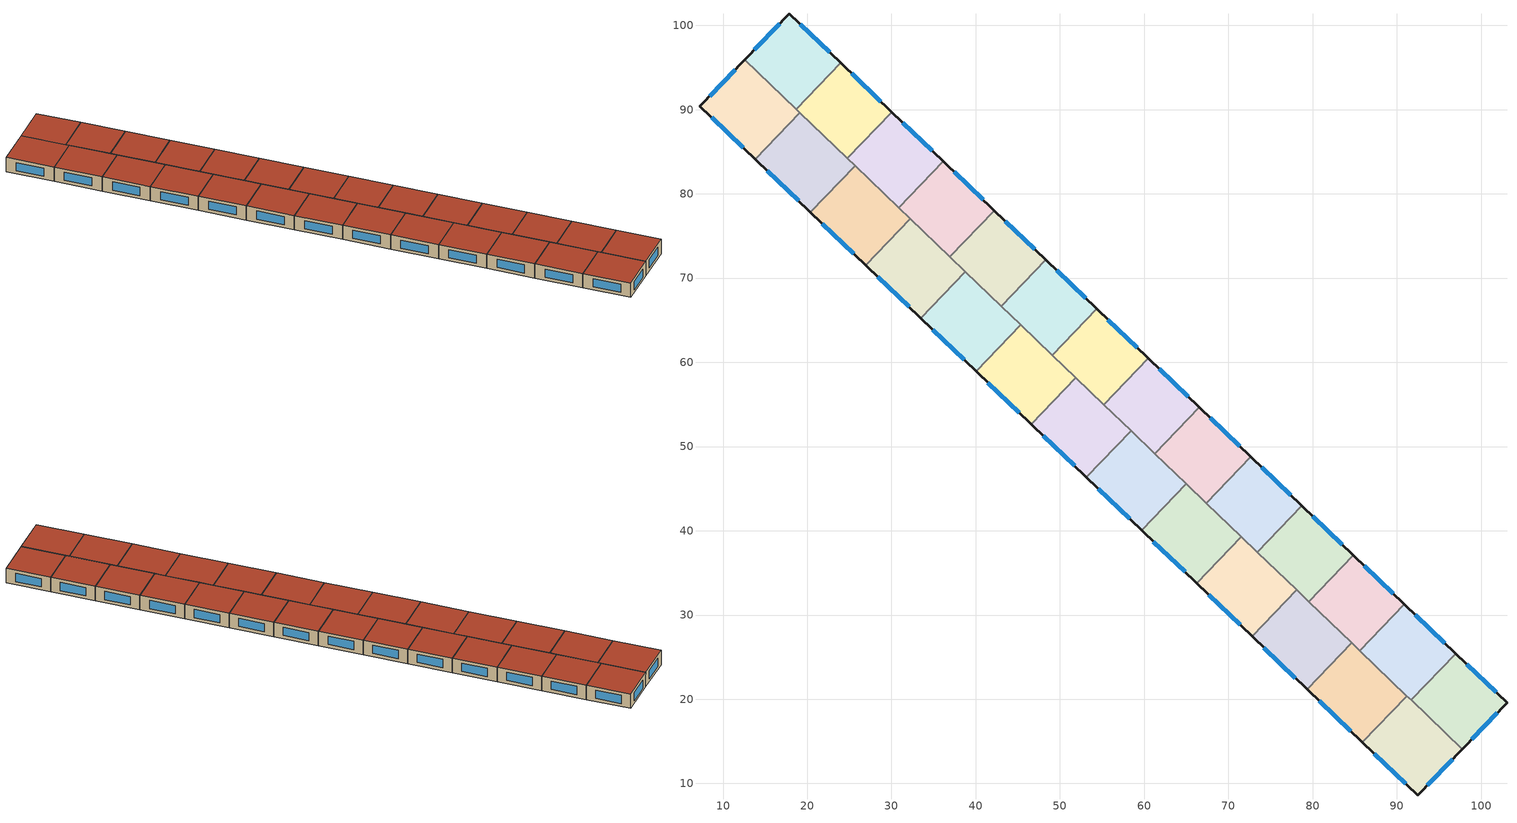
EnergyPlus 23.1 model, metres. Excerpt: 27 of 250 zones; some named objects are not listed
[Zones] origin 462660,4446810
e4accb06e1b1d267_F8_dwelling_0
 floor to e4accb06e1b1d267_F7_dwelling_0 (EU_floor_Construction): 103.08,19.57 97.77,14.08 91.69,19.91 96.98,25.42 z24
 wall outside (EU_wall_Construction): 97.77,14.08 103.08,19.57 96.98,25.42 z24:27
 wall to e4accb06e1b1d267_F8_dwelling_1 (EU_wall_Construction): 96.98,25.42 91.69,19.91 z24:27
 wall to e4accb06e1b1d267_F8_dwelling_14 (EU_wall_Construction): 91.69,19.91 97.77,14.08 z24:27
 window (EU_Window_Construction): 98.9,15.25 101.94,18.39 / 101.77,20.82 98.29,24.17 z24.64:26.36
 roof outside (EU_roof_Construction): 97.77,14.08 103.08,19.57 96.98,25.42 91.69,19.91 z27
e4accb06e1b1d267_F8_dwelling_1
 floor to e4accb06e1b1d267_F7_dwelling_1 (EU_floor_Construction): 96.98,25.42 91.69,19.91 85.61,25.76 90.9,31.26 z24
 wall outside (EU_wall_Construction): 96.98,25.42 90.9,31.26 z24:27
 wall to e4accb06e1b1d267_F8_dwelling_2 (EU_wall_Construction): 90.9,31.26 85.61,25.76 z24:27
 wall to e4accb06e1b1d267_F8_dwelling_15 (EU_wall_Construction): 85.61,25.76 91.2,20.38 z24:27
 wall to e4accb06e1b1d267_F8_dwelling_14 (EU_wall_Construction): 91.2,20.38 91.69,19.91 z24:27
 window (EU_Window_Construction): 95.68,26.67 92.2,30.01 z24.64:26.36
 roof outside (EU_roof_Construction): 91.69,19.91 96.98,25.42 90.9,31.26 85.61,25.76 z27
e4accb06e1b1d267_F8_dwelling_10
 floor to e4accb06e1b1d267_F7_dwelling_10 (EU_floor_Construction): 42.22,78.02 36.93,72.52 30.84,78.36 36.13,83.87 z24
 wall outside (EU_wall_Construction): 42.22,78.02 36.13,83.87 z24:27
 wall to e4accb06e1b1d267_F8_dwelling_9 (EU_wall_Construction): 36.93,72.52 42.22,78.02 z24:27
 wall to e4accb06e1b1d267_F8_dwelling_11 (EU_wall_Construction): 36.13,83.87 30.84,78.36 z24:27
 wall to e4accb06e1b1d267_F8_dwelling_23 (EU_wall_Construction): 32.23,77.03 36.93,72.52 z24:27
 wall to e4accb06e1b1d267_F8_dwelling_24 (EU_wall_Construction): 30.84,78.36 32.23,77.03 z24:27
 window (EU_Window_Construction): 40.91,79.27 37.44,82.62 z24.64:26.36
 roof outside (EU_roof_Construction): 36.93,72.52 42.22,78.02 36.13,83.87 30.84,78.36 z27
e4accb06e1b1d267_F8_dwelling_11
 floor to e4accb06e1b1d267_F7_dwelling_11 (EU_floor_Construction): 36.13,83.87 30.84,78.36 24.76,84.21 30.05,89.71 z24
 wall outside (EU_wall_Construction): 36.13,83.87 30.05,89.71 z24:27
 wall to e4accb06e1b1d267_F8_dwelling_12 (EU_wall_Construction): 30.05,89.71 24.76,84.21 z24:27
 wall to e4accb06e1b1d267_F8_dwelling_24 (EU_wall_Construction): 25.67,83.33 30.84,78.36 z24:27
 wall to e4accb06e1b1d267_F8_dwelling_25 (EU_wall_Construction): 24.76,84.2 25.67,83.33 z24:27
 window (EU_Window_Construction): 34.83,85.12 31.35,88.46 z24.64:26.36
 roof outside (EU_roof_Construction): 30.84,78.36 36.13,83.87 30.05,89.71 24.76,84.21 z27
e4accb06e1b1d267_F8_dwelling_12
 floor to e4accb06e1b1d267_F7_dwelling_12 (EU_floor_Construction): 30.05,89.71 24.76,84.21 18.67,90.05 23.96,95.56 z24
 wall outside (EU_wall_Construction): 30.05,89.71 23.96,95.56 z24:27
 wall to e4accb06e1b1d267_F8_dwelling_13 (EU_wall_Construction): 23.96,95.56 18.67,90.05 z24:27
 wall to e4accb06e1b1d267_F8_dwelling_25 (EU_wall_Construction): 19.12,89.62 24.76,84.21 z24:27
 wall to e4accb06e1b1d267_F8_dwelling_26 (EU_wall_Construction): 18.67,90.05 19.12,89.62 z24:27
 window (EU_Window_Construction): 28.74,90.96 25.27,94.3 z24.64:26.36
 roof outside (EU_roof_Construction): 24.76,84.21 30.05,89.71 23.96,95.56 18.67,90.05 z27
e4accb06e1b1d267_F8_dwelling_13
 floor to e4accb06e1b1d267_F7_dwelling_13 (EU_floor_Construction): 23.96,95.56 18.67,90.05 12.58,95.91 17.89,101.39 z24
 wall outside (EU_wall_Construction): 23.96,95.56 17.89,101.39 12.58,95.91 z24:27
 wall to e4accb06e1b1d267_F8_dwelling_26 (EU_wall_Construction): 12.58,95.91 18.67,90.05 z24:27
 window (EU_Window_Construction): 16.75,100.22 13.72,97.08 / 22.66,96.81 19.19,100.14 z24.64:26.36
 roof outside (EU_roof_Construction): 18.67,90.05 23.96,95.56 17.89,101.39 12.58,95.91 z27
e4accb06e1b1d267_F8_dwelling_14
 floor to e4accb06e1b1d267_F7_dwelling_14 (EU_floor_Construction): 97.77,14.08 92.46,8.6 85.91,14.88 91.2,20.38 z24
 wall outside (EU_wall_Construction): 85.91,14.88 92.46,8.6 97.77,14.08 z24:27
 wall to e4accb06e1b1d267_F8_dwelling_15 (EU_wall_Construction): 91.2,20.38 85.91,14.88 z24:27
 window (EU_Window_Construction): 93.59,9.77 96.63,12.91 / 87.31,13.53 91.05,9.94 z24.64:26.36
 roof outside (EU_roof_Construction): 92.46,8.6 97.77,14.08 91.2,20.38 85.91,14.88 z27
e4accb06e1b1d267_F8_dwelling_15
 floor to e4accb06e1b1d267_F7_dwelling_15 (EU_floor_Construction): 91.2,20.38 85.91,14.88 79.36,21.17 84.65,26.68 z24
 wall outside (EU_wall_Construction): 79.36,21.17 85.91,14.88 z24:27
 wall to e4accb06e1b1d267_F8_dwelling_16 (EU_wall_Construction): 84.65,26.68 79.36,21.17 z24:27
 wall to e4accb06e1b1d267_F8_dwelling_2 (EU_wall_Construction): 85.61,25.76 84.65,26.68 z24:27
 window (EU_Window_Construction): 80.76,19.83 84.51,16.23 z24.64:26.36
 roof outside (EU_roof_Construction): 85.91,14.88 91.2,20.38 84.65,26.68 79.36,21.17 z27
e4accb06e1b1d267_F8_dwelling_16
 floor to e4accb06e1b1d267_F7_dwelling_16 (EU_floor_Construction): 84.65,26.68 79.36,21.17 72.81,27.47 78.1,32.97 z24
 wall outside (EU_wall_Construction): 72.81,27.47 79.36,21.17 z24:27
 wall to e4accb06e1b1d267_F8_dwelling_17 (EU_wall_Construction): 78.1,32.97 72.81,27.47 z24:27
 wall to e4accb06e1b1d267_F8_dwelling_2 (EU_wall_Construction): 84.65,26.68 79.52,31.6 z24:27
 wall to e4accb06e1b1d267_F8_dwelling_3 (EU_wall_Construction): 79.52,31.6 78.1,32.97 z24:27
 window (EU_Window_Construction): 74.21,26.12 77.96,22.52 z24.64:26.36
 roof outside (EU_roof_Construction): 79.36,21.17 84.65,26.68 78.1,32.97 72.81,27.47 z27
e4accb06e1b1d267_F8_dwelling_17
 floor to e4accb06e1b1d267_F7_dwelling_17 (EU_floor_Construction): 78.1,32.97 72.81,27.47 66.26,33.76 71.54,39.27 z24
 wall outside (EU_wall_Construction): 66.26,33.76 72.81,27.47 z24:27
 wall to e4accb06e1b1d267_F8_dwelling_18 (EU_wall_Construction): 71.54,39.27 66.26,33.76 z24:27
 wall to e4accb06e1b1d267_F8_dwelling_3 (EU_wall_Construction): 78.1,32.97 73.44,37.45 z24:27
 wall to e4accb06e1b1d267_F8_dwelling_4 (EU_wall_Construction): 73.44,37.45 71.54,39.27 z24:27
 window (EU_Window_Construction): 67.66,32.41 71.4,28.82 z24.64:26.36
 roof outside (EU_roof_Construction): 72.81,27.47 78.1,32.97 71.54,39.27 66.26,33.76 z27
e4accb06e1b1d267_F8_dwelling_18
 floor to e4accb06e1b1d267_F7_dwelling_18 (EU_floor_Construction): 71.54,39.27 66.26,33.76 59.7,40.06 64.99,45.56 z24
 wall outside (EU_wall_Construction): 59.7,40.06 66.26,33.76 z24:27
 wall to e4accb06e1b1d267_F8_dwelling_19 (EU_wall_Construction): 64.99,45.56 59.7,40.06 z24:27
 wall to e4accb06e1b1d267_F8_dwelling_4 (EU_wall_Construction): 71.54,39.27 67.35,43.29 z24:27
 wall to e4accb06e1b1d267_F8_dwelling_5 (EU_wall_Construction): 67.35,43.29 64.99,45.56 z24:27
 window (EU_Window_Construction): 61.11,38.71 64.85,35.11 z24.64:26.36
 roof outside (EU_roof_Construction): 66.26,33.76 71.54,39.27 64.99,45.56 59.7,40.06 z27
e4accb06e1b1d267_F8_dwelling_19
 floor to e4accb06e1b1d267_F7_dwelling_19 (EU_floor_Construction): 64.99,45.56 59.7,40.06 53.15,46.35 58.44,51.86 z24
 wall outside (EU_wall_Construction): 53.15,46.35 59.7,40.06 z24:27
 wall to e4accb06e1b1d267_F8_dwelling_20 (EU_wall_Construction): 58.44,51.86 53.15,46.35 z24:27
 wall to e4accb06e1b1d267_F8_dwelling_5 (EU_wall_Construction): 64.99,45.56 61.27,49.14 z24:27
 wall to e4accb06e1b1d267_F8_dwelling_6 (EU_wall_Construction): 61.27,49.14 58.44,51.86 z24:27
 window (EU_Window_Construction): 54.55,45 58.3,41.41 z24.64:26.36
 roof outside (EU_roof_Construction): 59.7,40.06 64.99,45.56 58.44,51.86 53.15,46.35 z27
e4accb06e1b1d267_F8_dwelling_2
 floor to e4accb06e1b1d267_F7_dwelling_2 (EU_floor_Construction): 90.9,31.26 85.61,25.76 79.52,31.6 84.81,37.11 z24
 wall outside (EU_wall_Construction): 90.9,31.26 84.81,37.11 z24:27
 wall to e4accb06e1b1d267_F8_dwelling_3 (EU_wall_Construction): 84.81,37.11 79.52,31.6 z24:27
 window (EU_Window_Construction): 89.59,32.52 86.11,35.86 z24.64:26.36
 roof outside (EU_roof_Construction): 85.61,25.76 90.9,31.26 84.81,37.11 79.52,31.6 z27
e4accb06e1b1d267_F8_dwelling_20
 floor to e4accb06e1b1d267_F7_dwelling_20 (EU_floor_Construction): 58.44,51.86 53.15,46.35 46.6,52.64 51.88,58.15 z24
 wall outside (EU_wall_Construction): 46.6,52.64 53.15,46.35 z24:27
 wall to e4accb06e1b1d267_F8_dwelling_21 (EU_wall_Construction): 51.88,58.15 46.6,52.64 z24:27
 wall to e4accb06e1b1d267_F8_dwelling_7 (EU_wall_Construction): 55.18,54.98 51.88,58.15 z24:27
 wall to e4accb06e1b1d267_F8_dwelling_6 (EU_wall_Construction): 58.44,51.86 55.18,54.98 z24:27
 window (EU_Window_Construction): 48,51.3 51.75,47.7 z24.64:26.36
 roof outside (EU_roof_Construction): 53.15,46.35 58.44,51.86 51.88,58.15 46.6,52.64 z27
e4accb06e1b1d267_F8_dwelling_21
 floor to e4accb06e1b1d267_F7_dwelling_21 (EU_floor_Construction): 51.88,58.15 46.6,52.64 40.04,58.94 45.33,64.44 z24
 wall outside (EU_wall_Construction): 40.04,58.94 46.6,52.64 z24:27
 wall to e4accb06e1b1d267_F8_dwelling_22 (EU_wall_Construction): 45.33,64.44 40.04,58.94 z24:27
 wall to e4accb06e1b1d267_F8_dwelling_8 (EU_wall_Construction): 49.1,60.83 45.33,64.44 z24:27
 wall to e4accb06e1b1d267_F8_dwelling_7 (EU_wall_Construction): 51.88,58.15 49.1,60.83 z24:27
 window (EU_Window_Construction): 41.45,57.59 45.19,53.99 z24.64:26.36
 roof outside (EU_roof_Construction): 46.6,52.64 51.88,58.15 45.33,64.44 40.04,58.94 z27
e4accb06e1b1d267_F8_dwelling_22
 floor to e4accb06e1b1d267_F7_dwelling_22 (EU_floor_Construction): 45.33,64.44 40.04,58.94 33.49,65.23 38.78,70.74 z24
 wall outside (EU_wall_Construction): 33.49,65.23 40.04,58.94 z24:27
 wall to e4accb06e1b1d267_F8_dwelling_23 (EU_wall_Construction): 38.78,70.74 33.49,65.23 z24:27
 wall to e4accb06e1b1d267_F8_dwelling_9 (EU_wall_Construction): 43.01,66.67 38.78,70.74 z24:27
 wall to e4accb06e1b1d267_F8_dwelling_8 (EU_wall_Construction): 45.33,64.44 43.01,66.67 z24:27
 window (EU_Window_Construction): 34.89,63.88 38.64,60.29 z24.64:26.36
 roof outside (EU_roof_Construction): 40.04,58.94 45.33,64.44 38.78,70.74 33.49,65.23 z27
e4accb06e1b1d267_F8_dwelling_23
 floor to e4accb06e1b1d267_F7_dwelling_23 (EU_floor_Construction): 38.78,70.74 33.49,65.23 26.94,71.53 32.23,77.03 z24
 wall outside (EU_wall_Construction): 26.94,71.53 33.49,65.23 z24:27
 wall to e4accb06e1b1d267_F8_dwelling_24 (EU_wall_Construction): 32.23,77.03 26.94,71.53 z24:27
 wall to e4accb06e1b1d267_F8_dwelling_9 (EU_wall_Construction): 38.78,70.74 36.93,72.52 z24:27
 window (EU_Window_Construction): 28.34,70.18 32.09,66.58 z24.64:26.36
 roof outside (EU_roof_Construction): 33.49,65.23 38.78,70.74 32.23,77.03 26.94,71.53 z27
e4accb06e1b1d267_F8_dwelling_24
 floor to e4accb06e1b1d267_F7_dwelling_24 (EU_floor_Construction): 32.23,77.03 26.94,71.53 20.39,77.82 25.67,83.33 z24
 wall outside (EU_wall_Construction): 20.39,77.82 26.94,71.53 z24:27
 wall to e4accb06e1b1d267_F8_dwelling_25 (EU_wall_Construction): 25.67,83.33 20.39,77.82 z24:27
 window (EU_Window_Construction): 21.79,76.47 25.53,72.88 z24.64:26.36
 roof outside (EU_roof_Construction): 26.94,71.53 32.23,77.03 25.67,83.33 20.39,77.82 z27
e4accb06e1b1d267_F8_dwelling_25
 floor to e4accb06e1b1d267_F7_dwelling_25 (EU_floor_Construction): 25.67,83.33 20.39,77.82 13.83,84.12 19.12,89.62 z24
 wall outside (EU_wall_Construction): 13.83,84.12 20.39,77.82 z24:27
 wall to e4accb06e1b1d267_F8_dwelling_26 (EU_wall_Construction): 19.12,89.62 13.83,84.12 z24:27
 window (EU_Window_Construction): 15.24,82.77 18.98,79.17 z24.64:26.36
 roof outside (EU_roof_Construction): 20.39,77.82 25.67,83.33 19.12,89.62 13.83,84.12 z27
e4accb06e1b1d267_F8_dwelling_26
 floor to e4accb06e1b1d267_F7_dwelling_26 (EU_floor_Construction): 19.12,89.62 13.83,84.12 7.27,90.42 12.58,95.91 z24
 wall outside (EU_wall_Construction): 12.58,95.91 7.27,90.42 13.83,84.12 z24:27
 window (EU_Window_Construction): 8.67,89.07 12.43,85.47 / 11.44,94.73 8.41,91.6 z24.64:26.36
 roof outside (EU_roof_Construction): 13.83,84.12 19.12,89.62 12.58,95.91 7.27,90.42 z27
e4accb06e1b1d267_F8_dwelling_3
 floor to e4accb06e1b1d267_F7_dwelling_3 (EU_floor_Construction): 84.81,37.11 79.52,31.6 73.44,37.45 78.73,42.95 z24
 wall outside (EU_wall_Construction): 84.81,37.11 78.73,42.95 z24:27
 wall to e4accb06e1b1d267_F8_dwelling_4 (EU_wall_Construction): 78.73,42.95 73.44,37.45 z24:27
 window (EU_Window_Construction): 83.51,38.36 80.03,41.7 z24.64:26.36
 roof outside (EU_roof_Construction): 79.52,31.6 84.81,37.11 78.73,42.95 73.44,37.45 z27
e4accb06e1b1d267_F8_dwelling_4
 floor to e4accb06e1b1d267_F7_dwelling_4 (EU_floor_Construction): 78.73,42.95 73.44,37.45 67.35,43.29 72.64,48.8 z24
 wall outside (EU_wall_Construction): 78.73,42.95 72.64,48.8 z24:27
 wall to e4accb06e1b1d267_F8_dwelling_5 (EU_wall_Construction): 72.64,48.8 67.35,43.29 z24:27
 window (EU_Window_Construction): 77.42,44.21 73.94,47.55 z24.64:26.36
 roof outside (EU_roof_Construction): 73.44,37.45 78.73,42.95 72.64,48.8 67.35,43.29 z27
e4accb06e1b1d267_F8_dwelling_5
 floor to e4accb06e1b1d267_F7_dwelling_5 (EU_floor_Construction): 72.64,48.8 67.35,43.29 61.27,49.14 66.56,54.64 z24
 wall outside (EU_wall_Construction): 72.64,48.8 66.56,54.64 z24:27
 wall to e4accb06e1b1d267_F8_dwelling_6 (EU_wall_Construction): 66.56,54.64 61.27,49.14 z24:27
 window (EU_Window_Construction): 71.34,50.05 67.86,53.39 z24.64:26.36
 roof outside (EU_roof_Construction): 67.35,43.29 72.64,48.8 66.56,54.64 61.27,49.14 z27
e4accb06e1b1d267_F8_dwelling_6
 floor to e4accb06e1b1d267_F7_dwelling_6 (EU_floor_Construction): 66.56,54.64 61.27,49.14 55.18,54.98 60.47,60.49 z24
 wall outside (EU_wall_Construction): 66.56,54.64 60.47,60.49 z24:27
 wall to e4accb06e1b1d267_F8_dwelling_7 (EU_wall_Construction): 60.47,60.49 55.18,54.98 z24:27
 window (EU_Window_Construction): 65.25,55.9 61.78,59.24 z24.64:26.36
 roof outside (EU_roof_Construction): 61.27,49.14 66.56,54.64 60.47,60.49 55.18,54.98 z27
e4accb06e1b1d267_F8_dwelling_7
 floor to e4accb06e1b1d267_F7_dwelling_7 (EU_floor_Construction): 60.47,60.49 55.18,54.98 49.1,60.83 54.39,66.33 z24
 wall outside (EU_wall_Construction): 60.47,60.49 54.39,66.33 z24:27
 wall to e4accb06e1b1d267_F8_dwelling_8 (EU_wall_Construction): 54.39,66.33 49.1,60.83 z24:27
 window (EU_Window_Construction): 59.17,61.74 55.69,65.08 z24.64:26.36
 roof outside (EU_roof_Construction): 55.18,54.98 60.47,60.49 54.39,66.33 49.1,60.83 z27
e4accb06e1b1d267_F8_dwelling_8
 floor to e4accb06e1b1d267_F7_dwelling_8 (EU_floor_Construction): 54.39,66.33 49.1,60.83 43.01,66.67 48.3,72.18 z24
 wall outside (EU_wall_Construction): 54.39,66.33 48.3,72.18 z24:27
 wall to e4accb06e1b1d267_F8_dwelling_9 (EU_wall_Construction): 48.3,72.18 43.01,66.67 z24:27
 window (EU_Window_Construction): 53.08,67.58 49.61,70.93 z24.64:26.36
 roof outside (EU_roof_Construction): 49.1,60.83 54.39,66.33 48.3,72.18 43.01,66.67 z27
e4accb06e1b1d267_F8_dwelling_9
 floor to e4accb06e1b1d267_F7_dwelling_9 (EU_floor_Construction): 48.3,72.18 43.01,66.67 36.93,72.52 42.22,78.02 z24
 wall outside (EU_wall_Construction): 48.3,72.18 42.22,78.02 z24:27
 window (EU_Window_Construction): 47,73.43 43.52,76.77 z24.64:26.36
 roof outside (EU_roof_Construction): 43.01,66.67 48.3,72.18 42.22,78.02 36.93,72.52 z27
[Building]
EU S2 Campaign: North Axis=0; Terrain=City; Solar Distribution=FullExterior
[Site:Location]
Yerevan-Zvartnots.Intl.AP: Latitude=40.15; Longitude=44.383; Time Zone=4; Elevation=854
[SizingPeriod:WeatherFileDays]
AnnualSizingPeriod: Begin Month=1; Begin Day of Month=1; End Month=12; End Day of Month=31; Day of Week for Start Day=Monday; Use Weather File Daylight Saving Period=No; Use Weather File Rain and Snow Indicators=No
[MATERIAL]
EU_InternalMass_Material: Roughness=MediumRough; Thickness=0.1; Conductivity=1; Density=1800; Specific Heat=900; Thermal Absorptance=0.9; Solar Absorptance=0.7; Visible Absorptance=0.7
[MATERIAL:NOMASS] Roughness=MediumRough; Thermal Absorptance=0.9; Solar Absorptance=0.7; Visible Absorptance=0.7
Name | Thermal Resistance
EU_wall_NoMass | 1.05043
EU_roof_NoMass | 1.45357
EU_floor_NoMass | 0.478065
[WINDOWMATERIAL:SIMPLEGLAZINGSYSTEM]
EU_Window_SimpleGlazing: UFactor=2.5566; Solar Heat Gain Coefficient=0.75; Visible Transmittance=0.75
[CONSTRUCTION]
EU_wall_Construction: EU_wall_NoMass
EU_roof_Construction: EU_roof_NoMass
EU_floor_Construction: EU_floor_NoMass
EU_Window_Construction: EU_Window_SimpleGlazing
EU_InternalMass_Construction: EU_InternalMass_Material
[ZONE] Type=1; Multiplier=1; Ceiling Height=autocalculate; Floor Area=autocalculate; Part of Total Floor Area=Yes
Name | Volume
e4accb06e1b1d267_F8_dwelling_0 | 193.231
e4accb06e1b1d267_F8_dwelling_1; e4accb06e1b1d267_F8_dwelling_12 | 193.237
e4accb06e1b1d267_F8_dwelling_10 | 193.238
e4accb06e1b1d267_F8_dwelling_11 | 193.222
e4accb06e1b1d267_F8_dwelling_13 | 193.247
e4accb06e1b1d267_F8_dwelling_14 | 208.083
e4accb06e1b1d267_F8_dwelling_15 | 208.108
e4accb06e1b1d267_F8_dwelling_16; e4accb06e1b1d267_F8_dwelling_21 | 208.072
e4accb06e1b1d267_F8_dwelling_17; e4accb06e1b1d267_F8_dwelling_23; e4accb06e1b1d267_F8_dwelling_25 | 208.088
e4accb06e1b1d267_F8_dwelling_18; e4accb06e1b1d267_F8_dwelling_22 | 208.089
e4accb06e1b1d267_F8_dwelling_19 | 208.07
e4accb06e1b1d267_F8_dwelling_2 | 193.239
e4accb06e1b1d267_F8_dwelling_20; e4accb06e1b1d267_F8_dwelling_24 | 208.071
e4accb06e1b1d267_F8_dwelling_26 | 208.082
e4accb06e1b1d267_F8_dwelling_3; e4accb06e1b1d267_F8_dwelling_5; e4accb06e1b1d267_F8_dwelling_7; e4accb06e1b1d267_F8_dwelling_9 | 193.255
e4accb06e1b1d267_F8_dwelling_4 | 193.254
e4accb06e1b1d267_F8_dwelling_6 | 193.223
e4accb06e1b1d267_F8_dwelling_8 | 193.256
[INTERNALMASS] Construction=EU_InternalMass_Construction
Name | Zone or ZoneList | Surface Area
e4accb06e1b1d267_F8_dwelling_0_EU_InternalMass | e4accb06e1b1d267_F8_dwelling_0 | 64.4103
e4accb06e1b1d267_F8_dwelling_1_EU_InternalMass | e4accb06e1b1d267_F8_dwelling_1 | 64.4125
e4accb06e1b1d267_F8_dwelling_2_EU_InternalMass | e4accb06e1b1d267_F8_dwelling_2 | 64.4129
e4accb06e1b1d267_F8_dwelling_3_EU_InternalMass | e4accb06e1b1d267_F8_dwelling_3 | 64.4182
e4accb06e1b1d267_F8_dwelling_4_EU_InternalMass | e4accb06e1b1d267_F8_dwelling_4 | 64.4182
e4accb06e1b1d267_F8_dwelling_5_EU_InternalMass | e4accb06e1b1d267_F8_dwelling_5 | 64.4182
e4accb06e1b1d267_F8_dwelling_6_EU_InternalMass | e4accb06e1b1d267_F8_dwelling_6 | 64.4074
e4accb06e1b1d267_F8_dwelling_7_EU_InternalMass | e4accb06e1b1d267_F8_dwelling_7 | 64.4186
e4accb06e1b1d267_F8_dwelling_8_EU_InternalMass | e4accb06e1b1d267_F8_dwelling_8 | 64.4186
e4accb06e1b1d267_F8_dwelling_9_EU_InternalMass | e4accb06e1b1d267_F8_dwelling_9 | 64.4182
e4accb06e1b1d267_F8_dwelling_10_EU_InternalMass | e4accb06e1b1d267_F8_dwelling_10 | 64.4125
e4accb06e1b1d267_F8_dwelling_11_EU_InternalMass | e4accb06e1b1d267_F8_dwelling_11 | 64.4071
e4accb06e1b1d267_F8_dwelling_12_EU_InternalMass | e4accb06e1b1d267_F8_dwelling_12 | 64.4125
e4accb06e1b1d267_F8_dwelling_13_EU_InternalMass | e4accb06e1b1d267_F8_dwelling_13 | 64.416
e4accb06e1b1d267_F8_dwelling_14_EU_InternalMass | e4accb06e1b1d267_F8_dwelling_14 | 69.361
e4accb06e1b1d267_F8_dwelling_15_EU_InternalMass | e4accb06e1b1d267_F8_dwelling_15 | 69.3692
e4accb06e1b1d267_F8_dwelling_16_EU_InternalMass | e4accb06e1b1d267_F8_dwelling_16 | 69.3573
e4accb06e1b1d267_F8_dwelling_17_EU_InternalMass | e4accb06e1b1d267_F8_dwelling_17 | 69.3629
e4accb06e1b1d267_F8_dwelling_18_EU_InternalMass | e4accb06e1b1d267_F8_dwelling_18 | 69.3629
e4accb06e1b1d267_F8_dwelling_19_EU_InternalMass | e4accb06e1b1d267_F8_dwelling_19 | 69.3569
e4accb06e1b1d267_F8_dwelling_20_EU_InternalMass | e4accb06e1b1d267_F8_dwelling_20 | 69.3569
e4accb06e1b1d267_F8_dwelling_21_EU_InternalMass | e4accb06e1b1d267_F8_dwelling_21 | 69.3573
e4accb06e1b1d267_F8_dwelling_22_EU_InternalMass | e4accb06e1b1d267_F8_dwelling_22 | 69.3633
e4accb06e1b1d267_F8_dwelling_23_EU_InternalMass | e4accb06e1b1d267_F8_dwelling_23 | 69.3629
e4accb06e1b1d267_F8_dwelling_24_EU_InternalMass | e4accb06e1b1d267_F8_dwelling_24 | 69.3569
e4accb06e1b1d267_F8_dwelling_25_EU_InternalMass | e4accb06e1b1d267_F8_dwelling_25 | 69.3629
e4accb06e1b1d267_F8_dwelling_26_EU_InternalMass | e4accb06e1b1d267_F8_dwelling_26 | 69.3606
[OTHEREQUIPMENT] Fuel Type=Electricity; Design Level Calculation Method=Watts/Area; Power per Zone Floor Area=1; Fraction Latent=0; Fraction Radiant=0; Fraction Lost=0; Carbon Dioxide Generation Rate=0; EndUse Subcategory=EU_Step8_InternalGains
Name | Zone or ZoneList or Space or SpaceList | Schedule
EU_Step8_InternalGain_e4accb06e1b1d267_F8_dwelling_0_f000 | e4accb06e1b1d267_F8_dwelling_0 | EU_Step8_GainSchedule_e4accb06e1b1d267_F8_dwelling_0_f000
EU_Step8_InternalGain_e4accb06e1b1d267_F8_dwelling_1_f000 | e4accb06e1b1d267_F8_dwelling_1 | EU_Step8_GainSchedule_e4accb06e1b1d267_F8_dwelling_1_f000
EU_Step8_InternalGain_e4accb06e1b1d267_F8_dwelling_2_f000 | e4accb06e1b1d267_F8_dwelling_2 | EU_Step8_GainSchedule_e4accb06e1b1d267_F8_dwelling_2_f000
EU_Step8_InternalGain_e4accb06e1b1d267_F8_dwelling_3_f000 | e4accb06e1b1d267_F8_dwelling_3 | EU_Step8_GainSchedule_e4accb06e1b1d267_F8_dwelling_3_f000
EU_Step8_InternalGain_e4accb06e1b1d267_F8_dwelling_4_f000 | e4accb06e1b1d267_F8_dwelling_4 | EU_Step8_GainSchedule_e4accb06e1b1d267_F8_dwelling_4_f000
EU_Step8_InternalGain_e4accb06e1b1d267_F8_dwelling_5_f000 | e4accb06e1b1d267_F8_dwelling_5 | EU_Step8_GainSchedule_e4accb06e1b1d267_F8_dwelling_5_f000
EU_Step8_InternalGain_e4accb06e1b1d267_F8_dwelling_6_f000 | e4accb06e1b1d267_F8_dwelling_6 | EU_Step8_GainSchedule_e4accb06e1b1d267_F8_dwelling_6_f000
EU_Step8_InternalGain_e4accb06e1b1d267_F8_dwelling_7_f000 | e4accb06e1b1d267_F8_dwelling_7 | EU_Step8_GainSchedule_e4accb06e1b1d267_F8_dwelling_7_f000
EU_Step8_InternalGain_e4accb06e1b1d267_F8_dwelling_8_f000 | e4accb06e1b1d267_F8_dwelling_8 | EU_Step8_GainSchedule_e4accb06e1b1d267_F8_dwelling_8_f000
EU_Step8_InternalGain_e4accb06e1b1d267_F8_dwelling_9_f000 | e4accb06e1b1d267_F8_dwelling_9 | EU_Step8_GainSchedule_e4accb06e1b1d267_F8_dwelling_9_f000
EU_Step8_InternalGain_e4accb06e1b1d267_F8_dwelling_10_f000 | e4accb06e1b1d267_F8_dwelling_10 | EU_Step8_GainSchedule_e4accb06e1b1d267_F8_dwelling_10_f000
EU_Step8_InternalGain_e4accb06e1b1d267_F8_dwelling_11_f000 | e4accb06e1b1d267_F8_dwelling_11 | EU_Step8_GainSchedule_e4accb06e1b1d267_F8_dwelling_11_f000
EU_Step8_InternalGain_e4accb06e1b1d267_F8_dwelling_12_f000 | e4accb06e1b1d267_F8_dwelling_12 | EU_Step8_GainSchedule_e4accb06e1b1d267_F8_dwelling_12_f000
EU_Step8_InternalGain_e4accb06e1b1d267_F8_dwelling_13_f000 | e4accb06e1b1d267_F8_dwelling_13 | EU_Step8_GainSchedule_e4accb06e1b1d267_F8_dwelling_13_f000
EU_Step8_InternalGain_e4accb06e1b1d267_F8_dwelling_14_f000 | e4accb06e1b1d267_F8_dwelling_14 | EU_Step8_GainSchedule_e4accb06e1b1d267_F8_dwelling_14_f000
EU_Step8_InternalGain_e4accb06e1b1d267_F8_dwelling_15_f000 | e4accb06e1b1d267_F8_dwelling_15 | EU_Step8_GainSchedule_e4accb06e1b1d267_F8_dwelling_15_f000
EU_Step8_InternalGain_e4accb06e1b1d267_F8_dwelling_16_f000 | e4accb06e1b1d267_F8_dwelling_16 | EU_Step8_GainSchedule_e4accb06e1b1d267_F8_dwelling_16_f000
EU_Step8_InternalGain_e4accb06e1b1d267_F8_dwelling_17_f000 | e4accb06e1b1d267_F8_dwelling_17 | EU_Step8_GainSchedule_e4accb06e1b1d267_F8_dwelling_17_f000
EU_Step8_InternalGain_e4accb06e1b1d267_F8_dwelling_18_f000 | e4accb06e1b1d267_F8_dwelling_18 | EU_Step8_GainSchedule_e4accb06e1b1d267_F8_dwelling_18_f000
EU_Step8_InternalGain_e4accb06e1b1d267_F8_dwelling_19_f000 | e4accb06e1b1d267_F8_dwelling_19 | EU_Step8_GainSchedule_e4accb06e1b1d267_F8_dwelling_19_f000
EU_Step8_InternalGain_e4accb06e1b1d267_F8_dwelling_20_f000 | e4accb06e1b1d267_F8_dwelling_20 | EU_Step8_GainSchedule_e4accb06e1b1d267_F8_dwelling_20_f000
EU_Step8_InternalGain_e4accb06e1b1d267_F8_dwelling_21_f000 | e4accb06e1b1d267_F8_dwelling_21 | EU_Step8_GainSchedule_e4accb06e1b1d267_F8_dwelling_21_f000
EU_Step8_InternalGain_e4accb06e1b1d267_F8_dwelling_22_f000 | e4accb06e1b1d267_F8_dwelling_22 | EU_Step8_GainSchedule_e4accb06e1b1d267_F8_dwelling_22_f000
EU_Step8_InternalGain_e4accb06e1b1d267_F8_dwelling_23_f000 | e4accb06e1b1d267_F8_dwelling_23 | EU_Step8_GainSchedule_e4accb06e1b1d267_F8_dwelling_23_f000
EU_Step8_InternalGain_e4accb06e1b1d267_F8_dwelling_24_f000 | e4accb06e1b1d267_F8_dwelling_24 | EU_Step8_GainSchedule_e4accb06e1b1d267_F8_dwelling_24_f000
EU_Step8_InternalGain_e4accb06e1b1d267_F8_dwelling_25_f000 | e4accb06e1b1d267_F8_dwelling_25 | EU_Step8_GainSchedule_e4accb06e1b1d267_F8_dwelling_25_f000
EU_Step8_InternalGain_e4accb06e1b1d267_F8_dwelling_26_f000 | e4accb06e1b1d267_F8_dwelling_26 | EU_Step8_GainSchedule_e4accb06e1b1d267_F8_dwelling_26_f000
[ZONEVENTILATION:DESIGNFLOWRATE] Schedule=EU_AlwaysOn; Design Flow Rate Calculation Method=AirChanges/Hour; Air Changes per Hour=0.557805; Ventilation Type=Natural; Fan Pressure Rise=0; Fan Total Efficiency=1; Constant Term Coefficient=1; Temperature Term Coefficient=0; Velocity Term Coefficient=0; Velocity Squared Term Coefficient=0; Minimum Indoor Temperature=-100; Maximum Indoor Temperature=100; Delta Temperature=-100; Minimum Outdoor Temperature=-100; Maximum Outdoor Temperature=100; Maximum Wind Speed=40
Name | Zone or ZoneList or Space or SpaceList
EU_ConstantAir_e4accb06e1b1d267_F8_dwelling_0 | e4accb06e1b1d267_F8_dwelling_0
EU_ConstantAir_e4accb06e1b1d267_F8_dwelling_1 | e4accb06e1b1d267_F8_dwelling_1
EU_ConstantAir_e4accb06e1b1d267_F8_dwelling_2 | e4accb06e1b1d267_F8_dwelling_2
EU_ConstantAir_e4accb06e1b1d267_F8_dwelling_3 | e4accb06e1b1d267_F8_dwelling_3
EU_ConstantAir_e4accb06e1b1d267_F8_dwelling_4 | e4accb06e1b1d267_F8_dwelling_4
EU_ConstantAir_e4accb06e1b1d267_F8_dwelling_5 | e4accb06e1b1d267_F8_dwelling_5
EU_ConstantAir_e4accb06e1b1d267_F8_dwelling_6 | e4accb06e1b1d267_F8_dwelling_6
EU_ConstantAir_e4accb06e1b1d267_F8_dwelling_7 | e4accb06e1b1d267_F8_dwelling_7
EU_ConstantAir_e4accb06e1b1d267_F8_dwelling_8 | e4accb06e1b1d267_F8_dwelling_8
EU_ConstantAir_e4accb06e1b1d267_F8_dwelling_9 | e4accb06e1b1d267_F8_dwelling_9
EU_ConstantAir_e4accb06e1b1d267_F8_dwelling_10 | e4accb06e1b1d267_F8_dwelling_10
EU_ConstantAir_e4accb06e1b1d267_F8_dwelling_11 | e4accb06e1b1d267_F8_dwelling_11
EU_ConstantAir_e4accb06e1b1d267_F8_dwelling_12 | e4accb06e1b1d267_F8_dwelling_12
EU_ConstantAir_e4accb06e1b1d267_F8_dwelling_13 | e4accb06e1b1d267_F8_dwelling_13
EU_ConstantAir_e4accb06e1b1d267_F8_dwelling_14 | e4accb06e1b1d267_F8_dwelling_14
EU_ConstantAir_e4accb06e1b1d267_F8_dwelling_15 | e4accb06e1b1d267_F8_dwelling_15
EU_ConstantAir_e4accb06e1b1d267_F8_dwelling_16 | e4accb06e1b1d267_F8_dwelling_16
EU_ConstantAir_e4accb06e1b1d267_F8_dwelling_17 | e4accb06e1b1d267_F8_dwelling_17
EU_ConstantAir_e4accb06e1b1d267_F8_dwelling_18 | e4accb06e1b1d267_F8_dwelling_18
EU_ConstantAir_e4accb06e1b1d267_F8_dwelling_19 | e4accb06e1b1d267_F8_dwelling_19
EU_ConstantAir_e4accb06e1b1d267_F8_dwelling_20 | e4accb06e1b1d267_F8_dwelling_20
EU_ConstantAir_e4accb06e1b1d267_F8_dwelling_21 | e4accb06e1b1d267_F8_dwelling_21
EU_ConstantAir_e4accb06e1b1d267_F8_dwelling_22 | e4accb06e1b1d267_F8_dwelling_22
EU_ConstantAir_e4accb06e1b1d267_F8_dwelling_23 | e4accb06e1b1d267_F8_dwelling_23
EU_ConstantAir_e4accb06e1b1d267_F8_dwelling_24 | e4accb06e1b1d267_F8_dwelling_24
EU_ConstantAir_e4accb06e1b1d267_F8_dwelling_25 | e4accb06e1b1d267_F8_dwelling_25
EU_ConstantAir_e4accb06e1b1d267_F8_dwelling_26 | e4accb06e1b1d267_F8_dwelling_26
[HVACTEMPLATE:ZONE:IDEALLOADSAIRSYSTEM] System Availability Schedule=EU_AlwaysOn; Maximum Heating Supply Air Temperature=50; Minimum Cooling Supply Air Temperature=13; Maximum Heating Supply Air Humidity Ratio=0.0156; Minimum Cooling Supply Air Humidity Ratio=0.0077; Heating Limit=NoLimit; Cooling Limit=NoLimit; Heating Availability Schedule=EU_AlwaysOn; Cooling Availability Schedule=EU_CoolingOff; Dehumidification Control Type=ConstantSensibleHeatRatio; Cooling Sensible Heat Ratio=0.7; Dehumidification Setpoint=60; Humidification Control Type=None; Humidification Setpoint=30; Outdoor Air Method=None; Outdoor Air Flow Rate per Person=0.00944; Outdoor Air Flow Rate per Zone Floor Area=0; Outdoor Air Flow Rate per Zone=0; Demand Controlled Ventilation Type=None; Outdoor Air Economizer Type=NoEconomizer; Heat Recovery Type=None; Sensible Heat Recovery Effectiveness=0.7; Latent Heat Recovery Effectiveness=0.65
Name | Template Thermostat
e4accb06e1b1d267_F8_dwelling_0 | EU_HeatOnly_e4accb06e1b1d267_F8_dwelling_0
e4accb06e1b1d267_F8_dwelling_1 | EU_HeatOnly_e4accb06e1b1d267_F8_dwelling_1
e4accb06e1b1d267_F8_dwelling_2 | EU_HeatOnly_e4accb06e1b1d267_F8_dwelling_2
e4accb06e1b1d267_F8_dwelling_3 | EU_HeatOnly_e4accb06e1b1d267_F8_dwelling_3
e4accb06e1b1d267_F8_dwelling_4 | EU_HeatOnly_e4accb06e1b1d267_F8_dwelling_4
e4accb06e1b1d267_F8_dwelling_5 | EU_HeatOnly_e4accb06e1b1d267_F8_dwelling_5
e4accb06e1b1d267_F8_dwelling_6 | EU_HeatOnly_e4accb06e1b1d267_F8_dwelling_6
e4accb06e1b1d267_F8_dwelling_7 | EU_HeatOnly_e4accb06e1b1d267_F8_dwelling_7
e4accb06e1b1d267_F8_dwelling_8 | EU_HeatOnly_e4accb06e1b1d267_F8_dwelling_8
e4accb06e1b1d267_F8_dwelling_9 | EU_HeatOnly_e4accb06e1b1d267_F8_dwelling_9
e4accb06e1b1d267_F8_dwelling_10 | EU_HeatOnly_e4accb06e1b1d267_F8_dwelling_10
e4accb06e1b1d267_F8_dwelling_11 | EU_HeatOnly_e4accb06e1b1d267_F8_dwelling_11
e4accb06e1b1d267_F8_dwelling_12 | EU_HeatOnly_e4accb06e1b1d267_F8_dwelling_12
e4accb06e1b1d267_F8_dwelling_13 | EU_HeatOnly_e4accb06e1b1d267_F8_dwelling_13
e4accb06e1b1d267_F8_dwelling_14 | EU_HeatOnly_e4accb06e1b1d267_F8_dwelling_14
e4accb06e1b1d267_F8_dwelling_15 | EU_HeatOnly_e4accb06e1b1d267_F8_dwelling_15
e4accb06e1b1d267_F8_dwelling_16 | EU_HeatOnly_e4accb06e1b1d267_F8_dwelling_16
e4accb06e1b1d267_F8_dwelling_17 | EU_HeatOnly_e4accb06e1b1d267_F8_dwelling_17
e4accb06e1b1d267_F8_dwelling_18 | EU_HeatOnly_e4accb06e1b1d267_F8_dwelling_18
e4accb06e1b1d267_F8_dwelling_19 | EU_HeatOnly_e4accb06e1b1d267_F8_dwelling_19
e4accb06e1b1d267_F8_dwelling_20 | EU_HeatOnly_e4accb06e1b1d267_F8_dwelling_20
e4accb06e1b1d267_F8_dwelling_21 | EU_HeatOnly_e4accb06e1b1d267_F8_dwelling_21
e4accb06e1b1d267_F8_dwelling_22 | EU_HeatOnly_e4accb06e1b1d267_F8_dwelling_22
e4accb06e1b1d267_F8_dwelling_23 | EU_HeatOnly_e4accb06e1b1d267_F8_dwelling_23
e4accb06e1b1d267_F8_dwelling_24 | EU_HeatOnly_e4accb06e1b1d267_F8_dwelling_24
e4accb06e1b1d267_F8_dwelling_25 | EU_HeatOnly_e4accb06e1b1d267_F8_dwelling_25
e4accb06e1b1d267_F8_dwelling_26 | EU_HeatOnly_e4accb06e1b1d267_F8_dwelling_26
[SIZING:ZONE] Zone Cooling Design Supply Air Temperature Input Method=SupplyAirTemperature; Zone Cooling Design Supply Air Temperature=13; Zone Heating Design Supply Air Temperature Input Method=SupplyAirTemperature; Zone Heating Design Supply Air Temperature=50; Zone Cooling Design Supply Air Humidity Ratio=0.008; Zone Heating Design Supply Air Humidity Ratio=0.008; Cooling Design Air Flow Method=DesignDay; Cooling Design Air Flow Rate=0; Cooling Minimum Air Flow per Zone Floor Area=0.000762; Cooling Minimum Air Flow=0; Cooling Minimum Air Flow Fraction=0.2; Heating Design Air Flow Method=DesignDay; Heating Design Air Flow Rate=0; Heating Maximum Air Flow per Zone Floor Area=0.002032; Heating Maximum Air Flow=0.141576; Heating Maximum Air Flow Fraction=0.3; Account for Dedicated Outdoor Air System=No; Dedicated Outdoor Air System Control Strategy=NeutralSupplyAir; Dedicated Outdoor Air Low Setpoint Temperature for Design=autosize; Dedicated Outdoor Air High Setpoint Temperature for Design=autosize; Zone Load Sizing Method=Sensible Load Only No Latent Load; Zone Latent Cooling Design Supply Air Humidity Ratio Input Method=HumidityRatioDifference; Zone Cooling Design Supply Air Humidity Ratio Difference=0.005; Zone Latent Heating Design Supply Air Humidity Ratio Input Method=HumidityRatioDifference; Zone Humidification Design Supply Air Humidity Ratio Difference=0.005
e4accb06e1b1d267_F8_dwelling_0; e4accb06e1b1d267_F8_dwelling_1; e4accb06e1b1d267_F8_dwelling_2; e4accb06e1b1d267_F8_dwelling_3; e4accb06e1b1d267_F8_dwelling_4; e4accb06e1b1d267_F8_dwelling_5; e4accb06e1b1d267_F8_dwelling_6; e4accb06e1b1d267_F8_dwelling_7; e4accb06e1b1d267_F8_dwelling_8; e4accb06e1b1d267_F8_dwelling_9; e4accb06e1b1d267_F8_dwelling_10; e4accb06e1b1d267_F8_dwelling_11; e4accb06e1b1d267_F8_dwelling_12; e4accb06e1b1d267_F8_dwelling_13; e4accb06e1b1d267_F8_dwelling_14; e4accb06e1b1d267_F8_dwelling_15; e4accb06e1b1d267_F8_dwelling_16; e4accb06e1b1d267_F8_dwelling_17; e4accb06e1b1d267_F8_dwelling_18; e4accb06e1b1d267_F8_dwelling_19; e4accb06e1b1d267_F8_dwelling_20; e4accb06e1b1d267_F8_dwelling_21; e4accb06e1b1d267_F8_dwelling_22; e4accb06e1b1d267_F8_dwelling_23; e4accb06e1b1d267_F8_dwelling_24; e4accb06e1b1d267_F8_dwelling_25; e4accb06e1b1d267_F8_dwelling_26
[SCHEDULE:CONSTANT]
Name | Hourly Value
EU_AlwaysOn | 1
EU_CoolingOff | 0
[SCHEDULE:FILE] Column Number=1; Rows to Skip at Top=0; Number of Hours of Data=8760; Column Separator=Comma; Interpolate to Timestep=No; Minutes per Item=60; Adjust Schedule for Daylight Savings=Yes
Name | File
EU_Step8_GainSchedule_e4accb06e1b1d267_F8_dwelling_0_f000 | ../../schedules/e4accb06e1b1d267/e4accb06e1b1d267_F8_dwelling_0_f000_gain.csv
EU_Step8_GainSchedule_e4accb06e1b1d267_F8_dwelling_1_f000 | ../../schedules/e4accb06e1b1d267/e4accb06e1b1d267_F8_dwelling_1_f000_gain.csv
EU_Step8_GainSchedule_e4accb06e1b1d267_F8_dwelling_2_f000 | ../../schedules/e4accb06e1b1d267/e4accb06e1b1d267_F8_dwelling_2_f000_gain.csv
EU_Step8_GainSchedule_e4accb06e1b1d267_F8_dwelling_3_f000 | ../../schedules/e4accb06e1b1d267/e4accb06e1b1d267_F8_dwelling_3_f000_gain.csv
EU_Step8_GainSchedule_e4accb06e1b1d267_F8_dwelling_4_f000 | ../../schedules/e4accb06e1b1d267/e4accb06e1b1d267_F8_dwelling_4_f000_gain.csv
EU_Step8_GainSchedule_e4accb06e1b1d267_F8_dwelling_5_f000 | ../../schedules/e4accb06e1b1d267/e4accb06e1b1d267_F8_dwelling_5_f000_gain.csv
EU_Step8_GainSchedule_e4accb06e1b1d267_F8_dwelling_6_f000 | ../../schedules/e4accb06e1b1d267/e4accb06e1b1d267_F8_dwelling_6_f000_gain.csv
EU_Step8_GainSchedule_e4accb06e1b1d267_F8_dwelling_7_f000 | ../../schedules/e4accb06e1b1d267/e4accb06e1b1d267_F8_dwelling_7_f000_gain.csv
EU_Step8_GainSchedule_e4accb06e1b1d267_F8_dwelling_8_f000 | ../../schedules/e4accb06e1b1d267/e4accb06e1b1d267_F8_dwelling_8_f000_gain.csv
EU_Step8_GainSchedule_e4accb06e1b1d267_F8_dwelling_9_f000 | ../../schedules/e4accb06e1b1d267/e4accb06e1b1d267_F8_dwelling_9_f000_gain.csv
EU_Step8_GainSchedule_e4accb06e1b1d267_F8_dwelling_10_f000 | ../../schedules/e4accb06e1b1d267/e4accb06e1b1d267_F8_dwelling_10_f000_gain.csv
EU_Step8_GainSchedule_e4accb06e1b1d267_F8_dwelling_11_f000 | ../../schedules/e4accb06e1b1d267/e4accb06e1b1d267_F8_dwelling_11_f000_gain.csv
EU_Step8_GainSchedule_e4accb06e1b1d267_F8_dwelling_12_f000 | ../../schedules/e4accb06e1b1d267/e4accb06e1b1d267_F8_dwelling_12_f000_gain.csv
EU_Step8_GainSchedule_e4accb06e1b1d267_F8_dwelling_13_f000 | ../../schedules/e4accb06e1b1d267/e4accb06e1b1d267_F8_dwelling_13_f000_gain.csv
EU_Step8_GainSchedule_e4accb06e1b1d267_F8_dwelling_14_f000 | ../../schedules/e4accb06e1b1d267/e4accb06e1b1d267_F8_dwelling_14_f000_gain.csv
EU_Step8_GainSchedule_e4accb06e1b1d267_F8_dwelling_15_f000 | ../../schedules/e4accb06e1b1d267/e4accb06e1b1d267_F8_dwelling_15_f000_gain.csv
EU_Step8_GainSchedule_e4accb06e1b1d267_F8_dwelling_16_f000 | ../../schedules/e4accb06e1b1d267/e4accb06e1b1d267_F8_dwelling_16_f000_gain.csv
EU_Step8_GainSchedule_e4accb06e1b1d267_F8_dwelling_17_f000 | ../../schedules/e4accb06e1b1d267/e4accb06e1b1d267_F8_dwelling_17_f000_gain.csv
EU_Step8_GainSchedule_e4accb06e1b1d267_F8_dwelling_18_f000 | ../../schedules/e4accb06e1b1d267/e4accb06e1b1d267_F8_dwelling_18_f000_gain.csv
EU_Step8_GainSchedule_e4accb06e1b1d267_F8_dwelling_19_f000 | ../../schedules/e4accb06e1b1d267/e4accb06e1b1d267_F8_dwelling_19_f000_gain.csv
EU_Step8_GainSchedule_e4accb06e1b1d267_F8_dwelling_20_f000 | ../../schedules/e4accb06e1b1d267/e4accb06e1b1d267_F8_dwelling_20_f000_gain.csv
EU_Step8_GainSchedule_e4accb06e1b1d267_F8_dwelling_21_f000 | ../../schedules/e4accb06e1b1d267/e4accb06e1b1d267_F8_dwelling_21_f000_gain.csv
EU_Step8_GainSchedule_e4accb06e1b1d267_F8_dwelling_22_f000 | ../../schedules/e4accb06e1b1d267/e4accb06e1b1d267_F8_dwelling_22_f000_gain.csv
EU_Step8_GainSchedule_e4accb06e1b1d267_F8_dwelling_23_f000 | ../../schedules/e4accb06e1b1d267/e4accb06e1b1d267_F8_dwelling_23_f000_gain.csv
EU_Step8_GainSchedule_e4accb06e1b1d267_F8_dwelling_24_f000 | ../../schedules/e4accb06e1b1d267/e4accb06e1b1d267_F8_dwelling_24_f000_gain.csv
EU_Step8_GainSchedule_e4accb06e1b1d267_F8_dwelling_25_f000 | ../../schedules/e4accb06e1b1d267/e4accb06e1b1d267_F8_dwelling_25_f000_gain.csv
EU_Step8_GainSchedule_e4accb06e1b1d267_F8_dwelling_26_f000 | ../../schedules/e4accb06e1b1d267/e4accb06e1b1d267_F8_dwelling_26_f000_gain.csv
